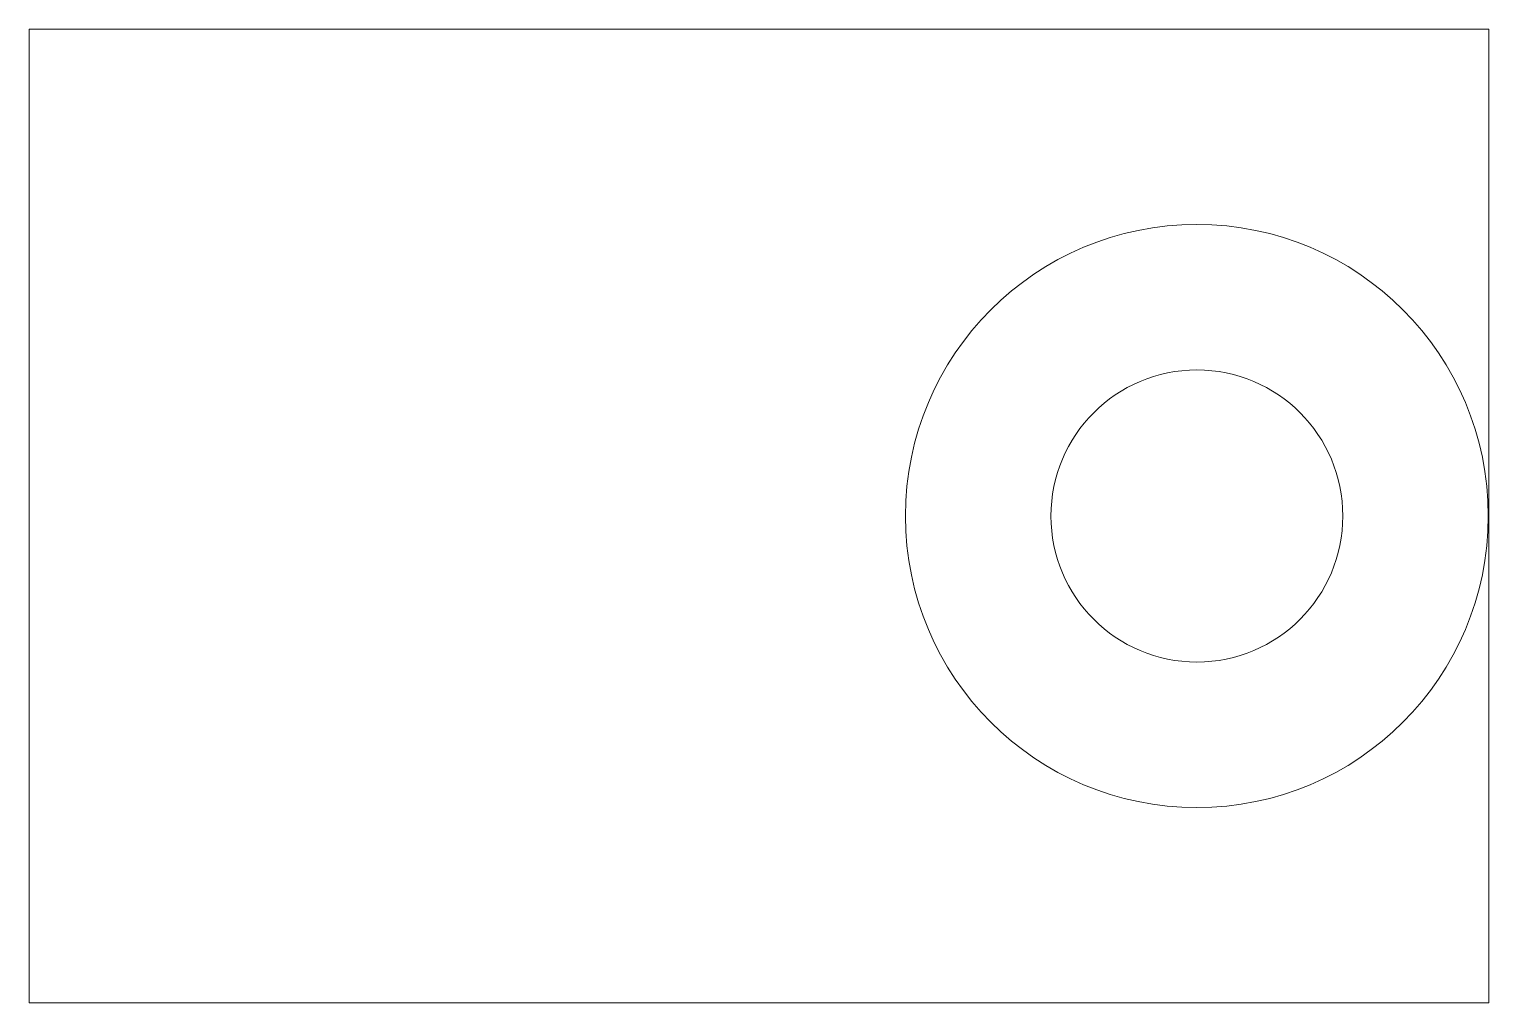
# Model space of a CAD drawing. Header units: millimetres. Extents: x -7.5 to 7.5, y -5 to 5.
import ezdxf

# ---------------------------------------------------------------- set-up
doc = ezdxf.new("R2010")
doc.units = ezdxf.units.MM

msp = doc.modelspace()

# ---------------------------------------------------------------- linework, layer by layer
at = {"color": 7, "linetype": 'Continuous', "lineweight": 15}
for p, q in [((-7.5, 5), (7.5, 5)), ((-7.5, -5), (-7.5, 5)), ((7.5, 5), (7.5, -5)), ((7.5, -5), (-7.5, -5))]:
    msp.add_line(p, q, dxfattribs=at)
for radius in [2.995, 1.5]:
    msp.add_circle((4.5, 0), radius, dxfattribs=at)

doc.saveas('drawing.dxf')
